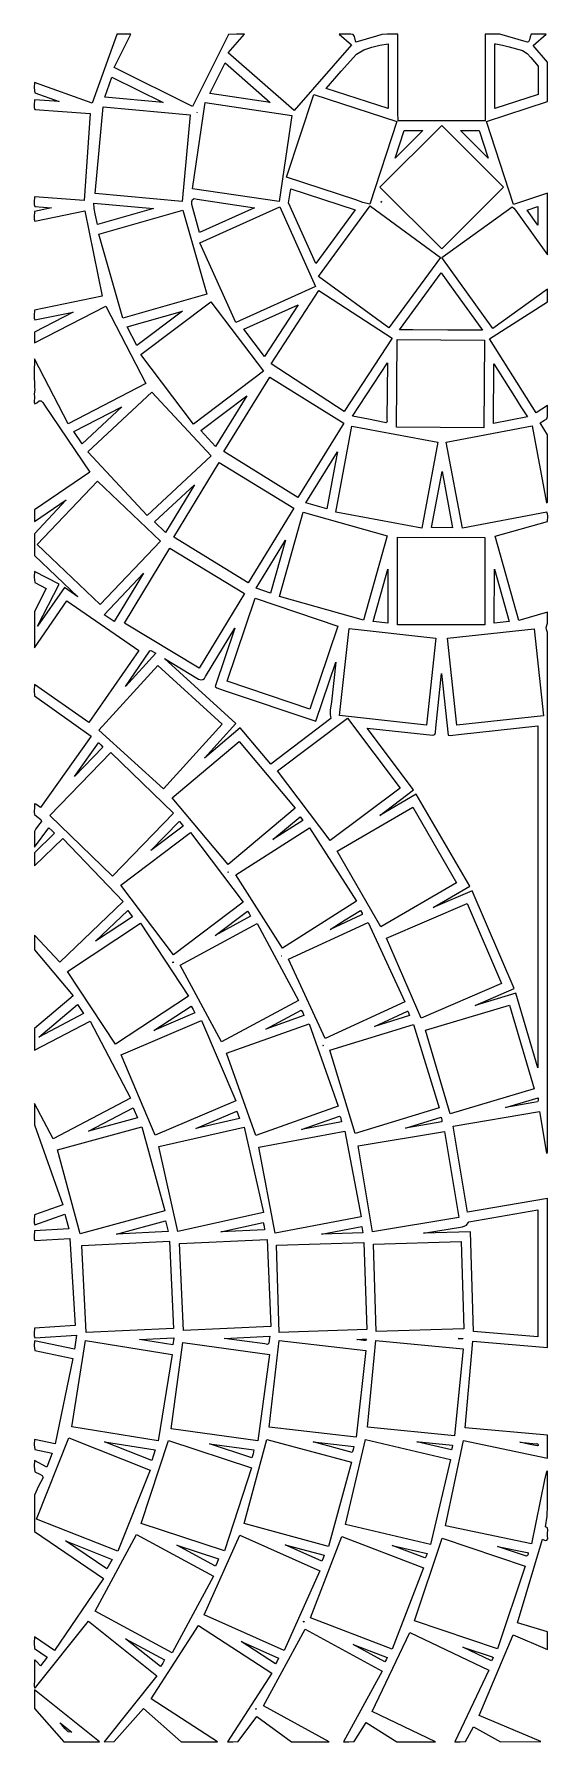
# Model space of a CAD drawing. Extents: x 0 to 6, y 0.5 to 20.5.
import ezdxf

# ---------------------------------------------------------------- set-up
doc = ezdxf.new("R2010")
doc.units = 0
doc.layers.add('Layer_1', color=7, linetype='CONTINUOUS')

msp = doc.modelspace()

# ---------------------------------------------------------------- linework, layer by layer
at = {"layer": 'Layer_1', "color": 7}
for points in [[(0.95851, 20.50241), (0.671216, 19.698518), (-0.007054, 19.940887), (-0.007684, 19.878201), (-0.002369, 19.819675), (0.282444, 19.71781), (-0.007054, 19.73815), (-0.007981, 19.677309), (-0.007586, 19.647684), (-0.000495, 19.624269), (0.647183, 19.578739), (0.57547, 18.558825), (-0.007054, 18.599725), (-0.007981, 18.538911), (-0.007589, 18.509299), (-0.000495, 18.485899), (0.194415, 18.472174), (-0.007054, 18.430888), (-0.008043, 18.36857), (-0.00773, 18.338404), (-0.000146, 18.317175), (0.582912, 18.436841), (0.788405, 17.435228), (-0.007054, 17.271958), (-0.008044, 17.209667), (-0.007732, 17.179513), (-0.000146, 17.1583), (0.447533, 17.250185), (-0.007054, 17.015202), (-0.007054, 16.888147), (0.82936, 17.320354), (1.298775, 16.412062), (0.387561, 15.941159), (-0.006338, 16.70167), (-0.007548, 16.533762), (-0.003954, 16.366589), (0.000312, 16.342169), (-0.004176, 16.317122), (-0.009328, 16.289881), (-0.007054, 16.258879), (-0.008383, 16.193281), (-0.002341, 16.173107), (0.021503, 16.186457), (0.049243, 16.209118), (0.072639, 16.209265), (0.092615, 16.191693), (0.110098, 16.161198), (0.643545, 15.372856), (-0.007054, 14.932655), (-0.007054, 14.795844), (0.36689, 15.048962), (-0.007054, 14.652583), (-0.004849, 14.398197), (0.504143, 13.914616), (0.34622, 14.023646), (0.03109, 13.56735), (0.282555, 14.06168), (-0.006999, 14.20891), (-0.007525, 14.143065), (-0.00314, 14.080256), (0.130529, 14.012291), (-0.006999, 13.740101), (-0.007055, 13.313956), (0.374661, 13.866715), (1.215981, 13.285734), (0.633071, 12.441658), (-0.007055, 12.883733), (-0.007482, 12.816263), (-0.004079, 12.75078), (0.658758, 12.280207), (0.064933, 11.443738), (0.011231, 11.482651), (-0.006874, 11.485189), (-0.007055, 11.452999), (-0.008694, 11.389983), (-0.003776, 11.361397), (0.018671, 11.341728), (0.070385, 11.303147), (0.077169, 11.28087), (0.055069, 11.254069), (0.009749, 11.193831), (-0.006531, 11.161638), (-0.007055, 11.124309), (-0.007055, 10.977245), (0.1609, 11.20644), (0.196224, 11.175684), (0.228865, 11.141838), (-0.007055, 10.913634), (-0.007055, 10.760893), (0.327918, 11.080542), (1.033749, 10.340867), (0.291703, 9.63272), (-0.007055, 9.945811), (-0.005402, 9.775761), (0.447091, 9.237609), (-0.007055, 8.852475), (-0.007055, 8.598255), (0.646465, 8.94089), (1.121172, 8.035243), (0.212604, 7.558993), (-0.006449, 7.975767), (-0.004324, 7.725751), (0.326209, 6.788008), (-0.007055, 6.670545), (-0.007944, 6.605874), (-0.007528, 6.574751), (-0.000398, 6.553102), (0.350518, 6.676828), (0.396985, 6.506007), (-0.007055, 6.480155), (-0.008104, 6.418877), (-0.007867, 6.389046), (-0.000012, 6.367294), (0.406797, 6.393393), (0.472337, 5.373094), (-0.007055, 5.342281), (-0.008106, 5.281057), (-0.007872, 5.25125), (-0.000012, 5.229531), (0.484959, 5.260371), (0.463462, 5.096109), (-0.007055, 5.194059), (-0.007847, 5.132887), (-0.001433, 5.077588), (0.445382, 4.984653), (0.237188, 3.98359), (-0.007055, 4.034413), (-0.007854, 3.97351), (-0.001433, 3.918492), (0.202737, 3.875993), (0.13819, 3.71322), (-0.007055, 3.788846), (-0.007564, 3.722452), (-0.003252, 3.65898), (0.057954, 3.628965), (0.085563, 3.613013), (0.095738, 3.59156), (0.041748, 3.488987), (-0.007055, 3.385136), (-0.007055, 2.957834), (0.802735, 2.408658), (0.228865, 1.562433), (-0.007055, 1.722395), (-0.007473, 1.652785), (-0.003968, 1.585253), (0.144474, 1.484601), (0.065319, 1.38439), (0.021751, 1.432187), (0.002024, 1.450931), (-0.004281, 1.451384), (-0.007055, 1.442984), (-0.007055, 1.219191), (-0.008239, 1.152868), (-0.006555, 1.126195), (-0.002235, 1.122774), (0.005512, 1.129122), (0.625905, 1.905013), (1.426986, 1.264446), (0.810287, 0.492965), (0.928412, 0.495335), (1.272756, 0.882288), (1.712902, 0.492965), (2.139432, 0.492965), (1.360234, 0.997106), (1.915584, 1.855569), (2.776747, 1.298456), (2.255794, 0.492965), (2.319735, 0.492553), (2.381801, 0.495831), (2.598374, 0.790235), (3.004895, 0.492965), (3.44719, 0.493134), (2.677308, 0.914153), (3.167834, 1.811311), (4.067914, 1.319241), (3.616193, 0.492969), (3.679398, 0.492484), (3.740216, 0.496276), (3.880611, 0.718692), (4.240169, 0.492969), (4.694701, 0.494513), (3.952544, 0.849164), (4.391698, 1.772395), (5.318015, 1.331809), (4.91899, 0.492969), (4.983471, 0.492455), (5.045219, 0.496607), (5.139476, 0.666933), (5.455709, 0.492969), (5.928762, 0.495394), (5.205291, 0.80242), (5.601891, 1.744833), (6.006924, 1.574397), (6.006924, 1.780607), (5.652823, 1.886661), (5.946125, 2.866115), (5.978223, 2.853575), (5.999988, 2.854934), (6.010021, 2.872054), (6.006924, 2.906795), (6.005639, 2.93746), (6.009074, 2.972054), (6.005068, 3.000463), (5.981458, 3.012573), (6.003352, 3.136964), (6.006924, 3.263045), (6.00494, 3.666856), (5.993531, 3.659886), (5.985704, 3.630709), (5.972849, 3.564814), (5.816645, 2.814411), (4.812441, 3.023377), (5.020635, 4.024384), (6.006925, 3.819166), (6.006925, 4.087994), (5.042133, 4.171944), (5.130713, 5.190535), (6.006925, 5.114302), (6.006925, 6.860221), (5.07041, 6.701306), (4.899423, 7.709313), (5.910738, 7.880962), (5.996208, 7.390364), (6.006068, 7.400085), (6.007789, 7.430097), (6.006925, 7.496544), (6.006538, 13.496357), (5.992636, 13.528742), (5.990727, 13.554139), (6.006925, 13.602466), (6.006925, 13.731395), (5.668644, 13.637082), (5.393312, 14.625246), (6.006925, 14.796178), (6.008076, 14.856803), (6.007598, 14.885851), (5.998547, 14.904602), (5.00906, 14.719173), (4.820214, 15.727346), (5.825189, 15.915641), (5.996223, 15.014286), (6.00605, 15.023759), (6.007778, 15.053847), (6.006925, 15.120623), (6.005878, 15.812067), (5.91851, 15.952572), (5.972194, 15.983783), (5.996589, 16.000754), (6.006925, 16.025553), (6.006925, 16.155364), (5.8732, 16.070863), (5.325237, 16.938035), (6.006925, 17.3687), (6.006925, 17.51863), (5.365862, 17.058972), (4.769447, 17.890755), (5.592051, 18.483207), (5.612949, 18.47007), (5.631842, 18.444756), (5.669088, 18.390854), (6.007091, 17.919529), (6.007091, 18.642834), (5.606964, 18.511534), (5.290015, 19.483602), (6.007091, 19.718861), (6.00538, 20.179897), (5.836764, 20.375413), (5.98934, 20.507099), (5.814109, 20.507099), (5.804022, 20.477292), (5.797008, 20.4418), (5.784504, 20.416421), (5.773517, 20.412461), (5.757948, 20.416954), (5.445952, 20.507099), (5.275902, 20.507099), (5.275902, 19.4938), (4.257532, 19.492092), (4.252756, 19.59326), (4.253288, 19.698191), (4.253288, 20.5071), (4.12589, 20.507823), (4.062964, 20.502744), (4.001803, 20.485223), (3.760777, 20.415378), (3.74422, 20.479172), (3.730438, 20.503754), (3.700694, 20.5071), (3.565481, 20.5071), (3.709018, 20.381588), (3.035873, 19.611926), (2.263731, 20.287275), (2.455995, 20.5071), (2.359941, 20.50762), (2.266928, 20.503186), (1.846682, 19.659717), (0.928633, 20.117115), (1.122936, 20.5071), (0.960217, 20.5071), (0.958508, 20.502414), (0.95851, 20.50241)], [(4.140841, 19.634797), (3.414119, 19.872702), (3.589942, 20.07355), (3.768496, 20.271558), (3.853492, 20.322195), (3.946188, 20.355975), (4.043124, 20.377974), (4.140841, 20.39327), (4.140841, 19.634797), (4.140841, 19.634797)], [(5.400533, 20.392883), (5.479853, 20.380633), (5.55757, 20.359729), (5.712301, 20.314446), (5.767212, 20.280223), (5.812563, 20.234638), (5.894863, 20.134088), (5.894863, 19.800823), (5.389509, 19.635018), (5.389949, 20.393325), (5.396999, 20.393031), (5.400533, 20.39289), (5.400533, 20.392883)], [(2.755857, 19.708495), (2.050743, 19.813281), (2.228289, 20.169917), (2.755857, 19.708495), (2.755857, 19.708495)], [(1.502559, 19.705518), (0.816902, 19.768743), (0.901459, 20.005104), (1.502559, 19.705518), (1.502559, 19.705518)], [(1.82039, 19.562809), (1.726297, 18.544659), (0.70484, 18.639027), (0.798933, 19.657177), (1.82039, 19.562809), (1.82039, 19.562809)], [(3.010629, 19.555808), (2.860092, 18.544549), (1.845525, 18.695581), (1.996117, 19.706841), (3.010629, 19.555808), (3.010629, 19.555808)], [(4.239343, 19.483323), (3.924709, 18.515499), (3.843869, 18.536339), (3.760802, 18.564156), (2.948287, 18.830133), (3.266283, 19.801816), (4.239343, 19.483323), (4.239343, 19.483323)], [(1.899985, 19.591251), (1.90027, 19.587357), (1.899985, 19.591251), (1.899985, 19.591251)], [(5.491263, 18.713717), (4.768179, 17.990798), (4.042945, 18.716252), (4.766029, 19.439116), (5.491263, 18.713717), (5.491263, 18.713717)], [(4.54659, 19.379143), (4.220161, 19.052769), (4.326766, 19.379143), (4.54659, 19.379143), (4.54659, 19.379143)], [(5.203584, 19.379143), (5.309583, 19.055966), (4.98646, 19.379143), (5.203584, 19.379143), (5.203584, 19.379143)], [(3.753061, 18.447755), (3.292135, 17.818323), (2.972926, 18.530327), (2.99762, 18.695306), (3.753061, 18.447755), (3.753061, 18.447755)], [(1.387576, 18.463079), (0.731078, 18.276052), (0.704442, 18.401391), (0.692583, 18.464161), (0.688469, 18.527461), (1.387576, 18.463079), (1.387576, 18.463079)], [(2.014914, 17.461135), (1.028349, 17.180125), (0.748276, 18.163493), (1.734786, 18.444503), (2.014914, 17.461135), (2.014914, 17.461135)], [(2.570869, 18.473387), (1.927712, 18.183943), (1.836367, 18.510012), (1.837172, 18.544781), (1.845048, 18.570533), (1.864211, 18.581895), (1.898873, 18.573494), (2.570869, 18.473387), (2.570869, 18.473387)], [(3.28789, 17.551038), (2.352533, 17.130075), (1.932948, 18.0624), (2.86825, 18.483364), (3.28789, 17.551038), (3.28789, 17.551038)], [(3.932151, 18.493175), (4.752083, 17.891028), (4.146353, 17.064701), (3.321735, 17.669164), (3.927024, 18.494939), (3.932151, 18.493175), (3.932151, 18.493175)], [(4.054355, 18.546312), (4.064489, 18.537099), (4.054355, 18.546312), (4.054355, 18.546312)], [(5.894422, 18.270925), (5.769186, 18.445605), (5.894422, 18.486671), (5.894422, 18.270925), (5.894422, 18.270925)], [(4.878973, 17.545581), (5.244815, 17.038849), (4.836794, 17.036738), (4.42886, 17.041299), (4.271148, 17.042707), (4.760517, 17.71056), (4.878973, 17.545581), (4.878973, 17.545581)], [(4.184552, 16.945583), (3.624297, 16.086349), (2.767819, 16.64484), (3.328129, 17.504075), (4.184552, 16.945583), (4.184552, 16.945583)], [(1.195257, 16.858712), (1.081982, 17.07815), (1.729715, 17.262698), (1.195257, 16.858712), (1.195257, 16.858712)], [(2.677199, 16.556095), (1.85903, 15.9373), (1.242275, 16.752823), (2.060389, 17.371562), (2.677199, 16.556095), (2.677199, 16.556095)], [(2.688554, 16.729176), (2.446791, 17.04844), (3.083775, 17.334907), (2.688554, 16.729176), (2.688554, 16.729176)], [(5.266312, 16.920889), (5.258816, 15.895187), (4.236422, 15.902629), (4.243863, 16.92833), (5.266312, 16.920889), (5.266312, 16.920889)], [(4.124745, 15.986965), (4.129163, 15.970452), (4.123689, 15.958283), (4.111302, 15.953013), (4.09498, 15.957199), (3.908632, 15.993633), (3.722799, 16.03007), (4.129927, 16.654266), (4.124745, 15.986965), (4.124745, 15.986965)], [(5.620303, 16.260698), (5.695326, 16.141546), (5.769902, 16.022132), (5.372476, 15.946065), (5.377768, 16.645391), (5.620303, 16.260698), (5.620303, 16.260698)], [(3.620659, 15.949923), (3.080744, 15.077735), (2.211367, 15.615942), (2.751282, 16.48813), (3.620659, 15.949923), (3.620659, 15.949923)], [(2.065956, 15.563797), (1.315036, 14.865021), (0.61852, 15.613516), (1.369441, 16.312292), (2.065956, 15.563797), (2.065956, 15.563797)], [(2.116007, 15.676245), (1.944358, 15.860461), (2.481573, 16.266762), (2.116007, 15.676245), (2.116007, 15.676245)], [(0.553587, 15.70794), (0.457455, 15.849878), (1.017931, 16.139541), (0.553587, 15.70794), (0.553587, 15.70794)], [(4.719727, 15.727563), (4.532479, 14.719059), (3.527228, 14.905701), (3.714476, 15.914204), (4.719727, 15.727563), (4.719727, 15.727563)], [(3.032788, 14.952995), (2.497778, 14.077775), (1.625425, 14.611076), (2.16038, 15.486241), (3.032788, 14.952995), (3.032788, 14.952995)], [(3.517857, 15.470807), (3.419906, 14.94616), (3.17423, 15.014731), (3.54382, 15.611311), (3.517857, 15.470807), (3.517857, 15.470807)], [(1.472738, 14.564719), (0.766025, 13.82124), (0.024972, 14.525693), (0.731685, 15.269117), (1.472738, 14.564719), (1.472738, 14.564719)], [(1.528136, 14.668292), (1.400088, 14.790001), (1.870165, 15.22717), (1.528136, 14.668292), (1.528136, 14.668292)], [(4.894022, 14.722973), (4.648345, 14.723633), (4.770549, 15.38217), (4.894022, 14.722972), (4.894022, 14.722973)], [(4.128824, 14.627503), (3.851287, 13.640056), (2.866982, 13.91671), (3.144574, 14.904157), (4.128824, 14.627503), (4.128824, 14.627503)], [(5.272541, 14.609423), (5.270557, 13.583666), (4.248108, 13.58565), (4.250092, 14.611407), (5.272541, 14.609423), (5.272541, 14.609423)], [(2.455886, 13.953311), (1.925452, 13.075391), (1.050342, 13.604117), (1.580777, 14.482037), (2.455886, 13.953311), (2.455886, 13.953311)], [(2.760598, 13.954359), (2.590272, 14.012567), (2.935829, 14.577893), (2.760598, 13.954359), (2.760598, 13.954359)], [(4.136156, 13.943445), (4.134061, 13.605219), (3.964342, 13.62407), (4.136762, 14.237738), (4.136156, 13.943445), (4.136156, 13.943445)], [(5.556527, 13.621921), (5.383005, 13.602683), (5.384822, 14.238345), (5.556526, 13.621921), (5.556527, 13.621921)], [(0.92902, 13.622031), (0.810288, 13.7035), (1.271986, 14.189507), (0.92902, 13.622031), (0.92902, 13.622031)], [(3.547844, 13.56928), (3.219926, 12.597322), (2.251109, 12.924137), (2.578972, 13.89615), (3.547844, 13.56928), (3.547844, 13.56928)], [(-0.006062, 13.494314), (-0.006062, 13.494314), (-0.006062, 13.494314)], [(2.110715, 12.860252), (2.133159, 12.844927), (2.164172, 12.833846), (2.228768, 12.812957), (3.290702, 12.454447), (3.524692, 13.147655), (3.473948, 12.680996), (3.45838, 12.58288), (3.458159, 12.533515), (3.468358, 12.485039), (2.764401, 11.953337), (2.404899, 12.376284), (1.984817, 12.022239), (2.354738, 12.429532), (1.517332, 13.190044), (1.917294, 12.947233), (1.942467, 12.939988), (1.967472, 12.943384), (1.988143, 12.957079), (2.000316, 12.980728), (2.342281, 13.546239), (2.110715, 12.860252), (2.110715, 12.860252)], [(4.697127, 13.430208), (4.586333, 12.410405), (3.569837, 12.520868), (3.680686, 13.540672), (4.697127, 13.430208), (4.697127, 13.430208)], [(5.959465, 12.519104), (4.942859, 12.409964), (4.833333, 13.429877), (5.849939, 13.539018), (5.959465, 12.519104), (5.959465, 12.519104)], [(1.359243, 13.284301), (1.414695, 13.251449), (1.060374, 12.861354), (1.337636, 13.266883), (1.345289, 13.280268), (1.359243, 13.284301), (1.359243, 13.284301)], [(2.194775, 12.421594), (1.504819, 11.662571), (0.748276, 12.350267), (1.438177, 13.10929), (2.194775, 12.421594), (2.194775, 12.421594)], [(4.842538, 12.292941), (4.867325, 12.287976), (4.89854, 12.290937), (4.96255, 12.298803), (5.894642, 12.399215), (5.894642, 8.393037), (5.636398, 9.265942), (5.158219, 9.124445), (5.615893, 9.321835), (5.121839, 10.468032), (4.667362, 10.272406), (5.095546, 10.521169), (4.468538, 11.600283), (4.039693, 11.351354), (4.436347, 11.649452), (3.892959, 12.372316), (4.662236, 12.289578), (4.684845, 12.298545), (4.691919, 12.322002), (4.696261, 12.377207), (4.765423, 13.012883), (4.842538, 12.292941), (4.842538, 12.292941)], [(4.278149, 11.6715), (3.457885, 11.055517), (2.843886, 11.87308), (3.664095, 12.489063), (4.278149, 11.6715), (4.278149, 11.6715)], [(3.050151, 11.43558), (2.265606, 10.774673), (1.606849, 11.556682), (2.391394, 12.217534), (3.050151, 11.43558), (3.050151, 11.43558)], [(1.623992, 11.375883), (0.909782, 10.639625), (0.175894, 11.35152), (0.890104, 12.087778), (1.623992, 11.375883), (1.623992, 11.375883)], [(0.747229, 12.199675), (0.772333, 12.177197), (0.795295, 12.15227), (0.46214, 11.808257), (0.742874, 12.201825), (0.747229, 12.199674), (0.747229, 12.199675)], [(4.94082, 10.561794), (4.053639, 10.046904), (3.540457, 10.931163), (4.427583, 11.446053), (4.94082, 10.561794), (4.94082, 10.561794)], [(1.694933, 11.278429), (1.716795, 11.253103), (1.735999, 11.225457), (1.359739, 10.940864), (1.69135, 11.280909), (1.694933, 11.278428), (1.694933, 11.278429)], [(3.106596, 11.334928), (3.124432, 11.314179), (3.138456, 11.290114), (2.788104, 11.067093), (3.106596, 11.334928), (3.106596, 11.334928)], [(2.440562, 10.335575), (1.622779, 9.71634), (1.005583, 10.531477), (1.823366, 11.150712), (2.440562, 10.335575), (2.440562, 10.335575)], [(3.767117, 10.34445), (2.901764, 9.79373), (2.352809, 10.656272), (3.218162, 11.206991), (3.767117, 10.34445), (3.767117, 10.34445)], [(2.268748, 10.687526), (2.264947, 10.681549), (2.262281, 10.684622), (2.262849, 10.689147), (2.268748, 10.687526), (2.268748, 10.687526)], [(1.086943, 10.234648), (1.117244, 10.199294), (1.144049, 10.160951), (0.709691, 9.875091), (1.086943, 10.234648), (1.086943, 10.234648)], [(2.490778, 10.227814), (2.510477, 10.199817), (2.527268, 10.169385), (2.112314, 9.945261), (2.488959, 10.228365), (2.490777, 10.227814), (2.490778, 10.227814)], [(3.814577, 10.237073), (3.833963, 10.203776), (3.835098, 10.188435), (3.819336, 10.180412), (3.458436, 10.013831), (3.635165, 10.12673), (3.814577, 10.237073), (3.814577, 10.237073)], [(5.46734, 9.38087), (4.525424, 8.974955), (4.120777, 9.91384), (5.062748, 10.319755), (5.46734, 9.38087), (5.46734, 9.38087)], [(1.798617, 9.23298), (0.941918, 8.668811), (0.379568, 9.522809), (1.236322, 10.086923), (1.798617, 9.23298), (1.798617, 9.23298)], [(3.089232, 9.182599), (2.186617, 8.69538), (1.700997, 9.595074), (2.603612, 10.082293), (3.089232, 9.182599), (3.089232, 9.182599)], [(4.332333, 9.166944), (3.401165, 8.736721), (2.97232, 9.664857), (3.903488, 10.095081), (4.332333, 9.166944), (4.332333, 9.166944)], [(1.622669, 9.630737), (1.619127, 9.624696), (1.615387, 9.628337), (1.615288, 9.633178), (1.622669, 9.630737), (1.622669, 9.630737)], [(2.889582, 9.704379), (2.884912, 9.703732), (2.889582, 9.704379), (2.889582, 9.704379)], [(0.57073, 9.027818), (0.046193, 8.753202), (0.500174, 9.134919), (0.57073, 9.027818), (0.57073, 9.027818)], [(1.828658, 9.116618), (1.853258, 9.07718), (1.873858, 9.035258), (1.394631, 8.831804), (1.828658, 9.116618), (1.828658, 9.116618)], [(3.120707, 9.069434), (3.13904, 9.039095), (3.150913, 9.004721), (2.70509, 8.846632), (3.120707, 9.069434), (3.120707, 9.069434)], [(4.368934, 9.055763), (4.388006, 9.0045), (3.976909, 8.878217), (4.366784, 9.058354), (4.368935, 9.055763), (4.368934, 9.055763)], [(5.849663, 8.145267), (4.86602, 7.854391), (4.57608, 8.834838), (5.559724, 9.125714), (5.849663, 8.145267), (5.849663, 8.145267)], [(2.352202, 8.004871), (1.408081, 7.603917), (1.008395, 8.545007), (1.952516, 8.945961), (2.352202, 8.004871), (2.352202, 8.004871)], [(3.553741, 7.94308), (2.587075, 7.600169), (2.245267, 8.563749), (3.211988, 8.90666), (3.553741, 7.94308), (3.553741, 7.94308)], [(4.734665, 7.923788), (3.754163, 7.622383), (3.453751, 8.599633), (4.434198, 8.901037), (4.734665, 7.923788), (4.734665, 7.923788)], [(3.380109, 8.65266), (3.375384, 8.650422), (3.373927, 8.655117), (3.37556, 8.658582), (3.380109, 8.65266), (3.380109, 8.65266)], [(5.89569, 8.034913), (5.896173, 8.010584), (5.887167, 7.994782), (5.845065, 7.984496), (5.515627, 7.928693), (5.89569, 8.041196), (5.89569, 8.034913), (5.89569, 8.034913)], [(1.200383, 7.804395), (0.626237, 7.648566), (1.150002, 7.923236), (1.200383, 7.804395), (1.200383, 7.804395)], [(2.363723, 7.886085), (2.382094, 7.843159), (2.396134, 7.798386), (1.883835, 7.683072), (2.363723, 7.886085), (2.363723, 7.886085)], [(3.56901, 7.826388), (3.580529, 7.812566), (3.585502, 7.795083), (3.592051, 7.758368), (3.121864, 7.669677), (3.56901, 7.826388), (3.56901, 7.826388)], [(4.761675, 7.813545), (4.768, 7.783627), (4.767393, 7.760885), (4.341649, 7.68456), (4.761675, 7.813545), (4.761675, 7.813545)], [(1.520088, 6.714421), (0.530105, 6.445979), (0.262545, 7.432655), (1.252528, 7.701152), (1.520088, 6.714421), (1.520088, 6.714421)], [(2.676372, 6.697995), (1.675751, 6.472493), (1.451021, 7.469917), (2.451697, 7.695364), (2.676372, 6.697995), (2.676372, 6.697995)], [(3.822073, 6.646346), (2.814066, 6.456287), (2.624668, 7.460987), (3.63262, 7.651046), (3.822073, 6.646346), (3.822073, 6.646346)], [(4.966286, 6.637582), (3.954144, 6.470564), (3.787732, 7.479398), (4.799819, 7.646361), (4.966286, 6.637582), (4.966286, 6.637582)], [(5.894532, 5.238157), (5.13843, 5.30309), (5.104972, 6.471721), (4.552433, 6.455075), (5.01143, 6.528993), (5.055081, 6.550044), (5.082647, 6.589185), (5.894532, 6.727375), (5.894532, 5.238157), (5.894532, 5.238157)], [(1.559996, 6.472658), (0.955258, 6.44416), (1.531222, 6.60032), (1.559996, 6.472658), (1.559996, 6.472658)], [(2.674112, 6.580917), (2.685261, 6.537323), (2.691586, 6.492502), (2.176255, 6.469516), (2.674112, 6.580917), (2.674112, 6.580917)], [(3.830892, 6.528496), (3.840869, 6.459429), (3.356958, 6.443664), (3.829184, 6.532851), (3.830891, 6.528496), (3.830892, 6.528496)], [(1.623606, 5.338753), (0.599007, 5.290577), (0.550996, 6.311869), (1.575595, 6.360045), (1.623606, 5.338753), (1.623606, 5.338753)], [(2.764511, 5.358983), (1.739802, 5.313508), (1.694437, 6.33491), (2.719147, 6.38044), (2.764511, 5.358983), (2.764511, 5.358983)], [(3.888494, 5.324863), (2.863344, 5.291073), (2.829665, 6.312971), (3.85487, 6.346706), (3.888494, 5.324863), (3.888494, 5.324863)], [(5.024053, 5.333131), (3.998738, 5.302484), (3.9682, 6.324492), (4.993516, 6.355139), (5.024053, 5.333131), (5.024053, 5.333131)], [(1.626748, 5.223385), (1.615393, 5.14423), (1.226125, 5.207234), (1.626748, 5.228015), (1.626748, 5.223385), (1.626748, 5.223385)], [(2.749408, 5.225699), (2.741434, 5.165096), (2.725121, 5.150211), (2.692201, 5.156887), (2.215777, 5.22162), (2.75051, 5.245543), (2.749407, 5.225699), (2.749408, 5.225699)], [(3.885077, 5.212141), (3.872936, 5.197818), (3.85111, 5.197723), (3.804292, 5.203466), (3.772556, 5.206515), (3.777681, 5.208377), (3.835412, 5.210432), (3.885077, 5.21214), (3.885077, 5.212141)], [(5.012808, 5.221897), (5.014492, 5.215202), (4.995493, 5.214958), (4.957962, 5.21837), (5.012808, 5.221897), (5.012808, 5.221897)], [(1.606573, 5.031177), (1.443359, 4.021792), (0.430721, 4.185557), (0.593936, 5.194943), (1.606573, 5.031177), (1.606573, 5.031177)], [(2.75018, 5.034319), (2.611935, 4.021295), (1.595604, 4.159981), (1.733849, 5.173005), (2.75018, 5.034319), (2.75018, 5.034319)], [(3.879069, 5.081117), (3.764636, 4.065062), (2.745274, 4.17988), (2.859761, 5.195935), (3.879069, 5.081117), (3.879069, 5.081117)], [(5.016336, 5.09815), (4.917007, 4.080496), (3.896046, 4.180156), (3.99543, 5.197809), (5.016336, 5.09815), (5.016336, 5.09815)], [(1.348329, 3.675794), (0.970857, 2.725554), (0.017585, 3.104239), (0.395057, 4.054479), (1.348329, 3.675794), (1.348329, 3.675794)], [(1.409294, 3.913423), (1.368669, 3.789454), (0.815524, 4.009499), (1.409294, 3.913423), (1.409294, 3.913423)], [(2.538954, 3.70374), (2.220958, 2.732058), (1.246134, 3.051046), (1.564075, 4.022729), (2.538954, 3.70374), (2.538954, 3.70374)], [(3.708302, 3.768673), (3.439861, 2.782163), (2.450153, 3.051487), (2.718595, 4.037997), (3.708302, 3.768673), (3.708302, 3.768673)], [(3.736028, 3.955095), (3.730763, 3.918967), (3.718775, 3.883877), (3.259668, 4.008783), (3.736028, 3.955095), (3.736028, 3.955095)], [(4.870926, 3.800148), (4.636824, 2.804929), (3.638353, 3.039746), (3.872454, 4.035021), (4.870926, 3.800148), (4.870926, 3.800148)], [(4.501556, 4.008011), (4.893911, 3.968213), (4.890209, 3.941123), (4.881288, 3.91447), (4.47383, 4.010712), (4.501556, 4.008011), (4.501556, 4.008011)], [(5.872428, 3.986512), (5.886433, 3.988317), (5.896377, 3.977915), (5.897778, 3.966107), (5.886154, 3.963692), (5.783492, 3.980284), (5.681598, 4.003214), (5.872428, 3.986512), (5.872428, 3.986512)], [(2.565357, 3.914303), (2.555798, 3.867966), (2.541876, 3.822525), (2.044294, 3.985189), (2.565357, 3.914303), (2.565357, 3.914303)], [(0.90405, 2.631405), (0.843636, 2.518791), (0.358236, 2.848142), (0.90405, 2.631405), (0.90405, 2.631405)], [(2.092525, 2.433959), (1.606077, 1.534706), (0.703903, 2.022698), (1.190351, 2.922005), (2.092525, 2.433959), (2.092525, 2.433959)], [(3.338216, 2.497514), (2.921056, 1.564031), (1.984597, 1.982514), (2.401702, 2.915997), (3.338216, 2.497514), (3.338216, 2.497514)], [(3.388212, 2.67936), (3.378231, 2.644544), (3.361643, 2.611726), (2.932853, 2.803273), (3.388212, 2.67936), (3.388212, 2.67936)], [(4.55315, 2.532737), (4.187529, 1.577977), (3.229682, 1.944811), (3.595303, 2.899571), (4.55315, 2.532737), (4.55315, 2.532737)], [(5.74598, 2.552801), (5.419936, 1.58371), (4.447702, 1.910746), (4.773691, 2.879892), (5.74598, 2.552801), (5.74598, 2.552801)], [(2.150899, 2.636531), (2.134912, 2.593442), (2.114353, 2.552085), (1.661695, 2.796659), (2.150899, 2.636531), (2.150899, 2.636531)], [(4.594822, 2.699314), (4.585771, 2.667976), (4.578224, 2.654494), (4.567782, 2.64969), (4.187308, 2.795226), (4.594822, 2.699314), (4.594822, 2.699314)], [(5.767973, 2.710173), (5.780866, 2.7059), (5.780063, 2.690488), (5.771435, 2.674827), (5.760851, 2.669806), (5.419219, 2.782768), (5.767973, 2.710173), (5.767973, 2.710173)], [(3.15389, 1.90154), (3.149296, 1.895834), (3.145459, 1.900639), (3.145837, 1.905895), (3.15389, 1.90154), (3.15389, 1.90154)], [(1.519592, 1.454339), (1.496987, 1.413711), (1.470037, 1.375516), (1.062414, 1.701504), (1.519592, 1.454339), (1.519592, 1.454339)], [(2.852706, 1.472088), (2.837118, 1.438727), (2.817538, 1.407266), (2.415261, 1.667439), (2.852706, 1.472088), (2.852706, 1.472088)], [(4.128659, 1.480632), (4.117179, 1.454326), (4.101705, 1.429865), (3.728587, 1.633815), (4.128659, 1.480632), (4.128659, 1.480632)], [(5.356822, 1.487192), (5.368969, 1.481235), (5.366617, 1.46886), (5.350758, 1.442488), (5.014958, 1.602175), (5.356822, 1.487192), (5.356822, 1.487192)], [(-0.006999, 1.08734), (-0.005235, 0.884713), (0.339771, 0.492965), (0.754725, 0.492965), (-0.006999, 1.102003), (-0.006999, 1.08734), (-0.006999, 1.08734)], [(2.594847, 0.876721), (2.586728, 0.874771), (2.584647, 0.880534), (2.587667, 0.88439), (2.594847, 0.876721), (2.594847, 0.876721)], [(0.433753, 0.605799), (0.388011, 0.611482), (0.355206, 0.644175), (0.309724, 0.695718), (0.292309, 0.716385), (0.301066, 0.711967), (0.433753, 0.605799), (0.433753, 0.605799)]]:
    msp.add_lwpolyline(points, dxfattribs=at)

doc.saveas('drawing.dxf')
